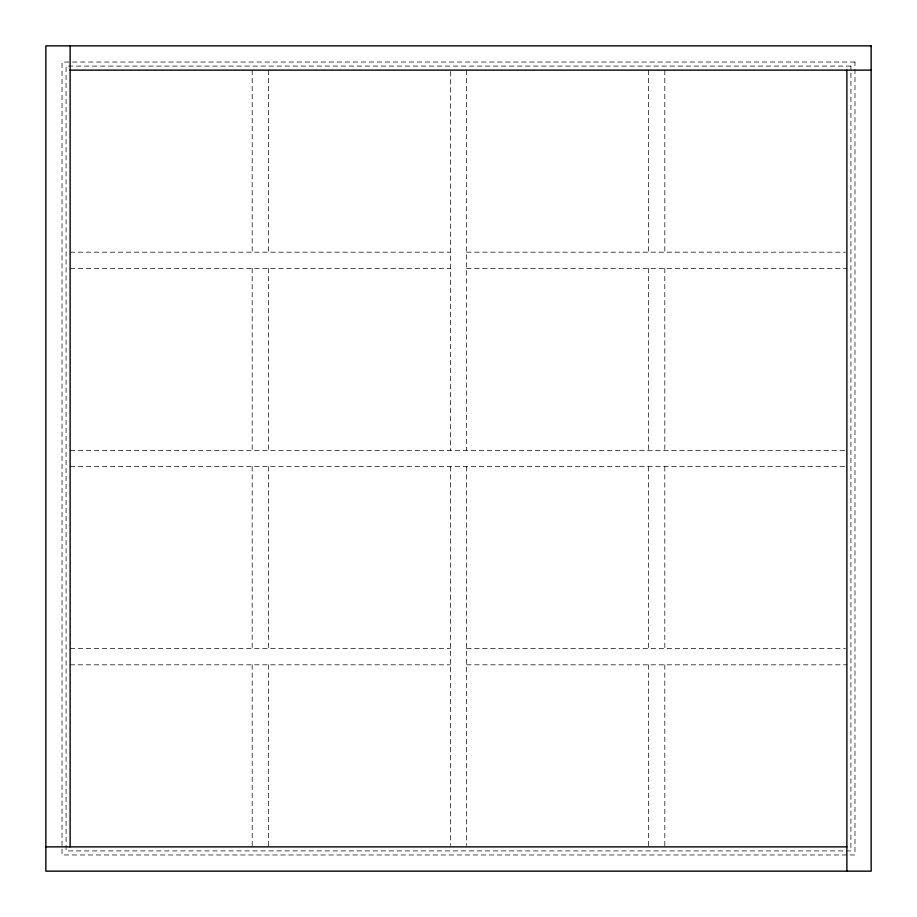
<?xml version="1.0" encoding="UTF-8"?>
<svg xmlns="http://www.w3.org/2000/svg" width="917" height="917" viewBox="0 0 917 917"><rect width="100%" height="100%" fill="white"/><g stroke="black" fill="none" stroke-linecap="round" stroke-linejoin="round"><path stroke-width="0.69" stroke-dasharray="4.58 3.44" d="M70.128 252.175L450.407 252.175M466.593 252.175L845.451 252.175M70.128 268.36L450.407 268.36M466.593 268.36L846.872 268.36M70.128 450.407L846.872 450.407M70.128 466.593L845.451 466.593M70.128 648.64L450.407 648.64M466.593 648.64L845.451 648.64M70.128 664.825L450.407 664.825M466.593 664.825L846.872 664.825M664.825 70.128L664.825 252.175M664.825 268.36L664.825 450.407M664.825 466.593L664.825 648.64M664.825 664.825L664.825 846.872M648.64 70.128L648.64 252.175M648.64 268.36L648.64 450.407M648.64 466.593L648.64 648.64M648.64 664.825L648.64 846.872M466.593 70.128L466.593 450.407M466.593 466.593L466.593 845.451M450.407 71.549L450.407 450.407M450.407 466.593L450.407 845.451M268.36 70.128L268.36 252.175M268.36 268.36L268.36 450.407M268.36 466.593L268.36 648.64M268.36 664.825L268.36 846.872M252.175 70.128L252.175 252.175M252.175 268.36L252.175 450.407M252.175 466.593L252.175 648.64M252.175 664.825L252.175 846.872M854.965 62.035L62.035 62.035L62.035 854.965L854.965 854.965L854.965 62.035M850.919 66.081L66.081 66.081L66.081 850.919L850.919 850.919L850.919 66.081"/><path stroke-width="1.38" d="M70.128 70.128L871.15 70.128M45.85 846.872L846.872 846.872M846.872 70.128L846.872 871.15M70.128 45.85L70.128 846.872M871.15 45.85L45.85 45.85L45.85 871.15L871.15 871.15L871.15 45.85"/></g></svg>
